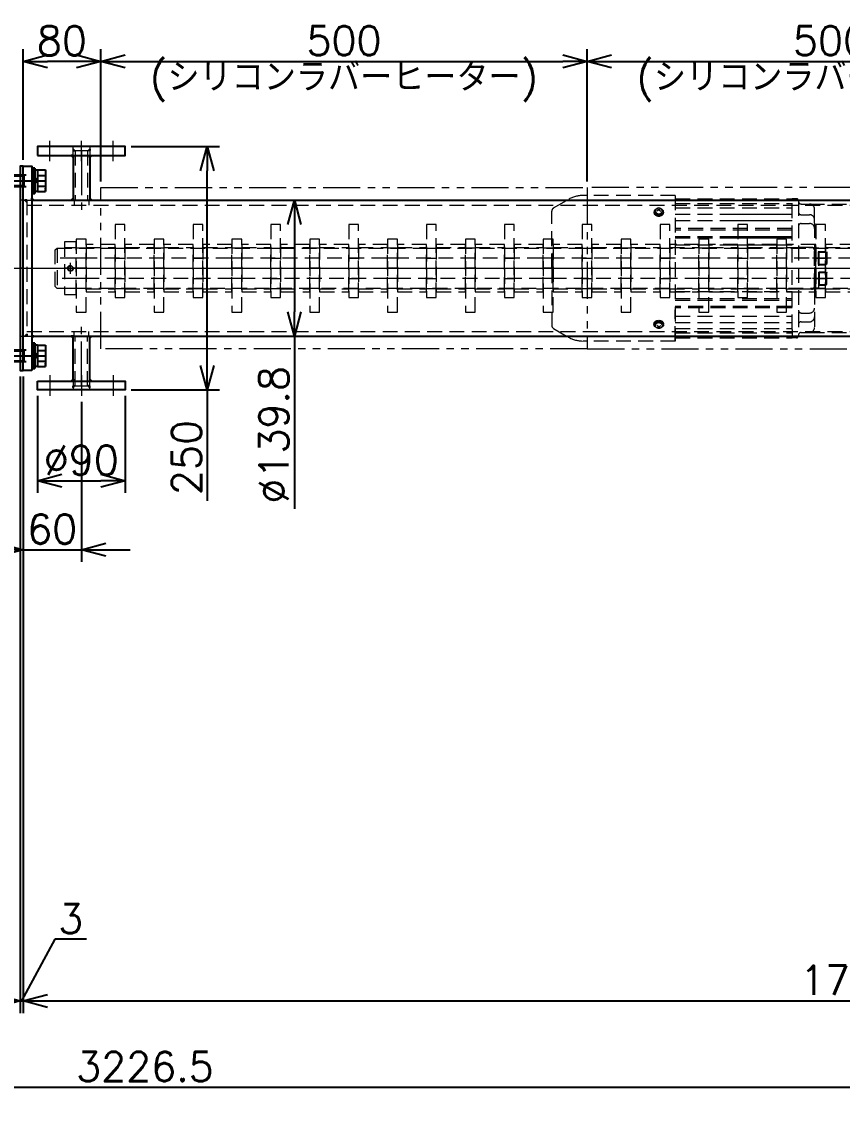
# Model space of a CAD drawing. Header units: millimetres. Extents: x 0 to 38884, y -3675 to 8056.
# Drawn here: x 4522 to 5366, y 3586 to 4693 of the extents above; entities that cross this region are included whole.
import ezdxf

# ---------------------------------------------------------------- set-up
doc = ezdxf.new("R2010")
doc.units = ezdxf.units.MM
doc.header["$LTSCALE"] = 2.4
doc.header["$PDMODE"] = 99
doc.header["$PDSIZE"] = 1
for name, pattern in [('CENTER2', [28.575, 19.05, -3.175, 3.175, -3.175]), ('HIDDEN', [9.525, 6.35, -3.175]), ('PHANTOM2', [31.75, 15.875, -3.175, 3.175, -3.175, 3.175, -3.175])]:
    doc.linetypes.add(name, pattern=pattern)
for name, color, linetype, lineweight in [('04_HIDDEN', 2, 'HIDDEN', 13), ('05_CENTER', 4, 'CENTER2', 13), ('06_PHANTOM', 2, 'PHANTOM2', 13), ('08_DIM', 3, 'Continuous', 13)]:
    doc.layers.add(name, color=color, linetype=linetype, lineweight=lineweight)
doc.layers.add('10_DRAFT', color=8, linetype='Continuous', lineweight=0, plot=False)
doc.styles.add('KSS_TXT', font='txt.shx', dxfattribs={"bigfont": 'extfont2.shx'})
doc.styles.add('KSS_TXT_L', font='txt.shx', dxfattribs={"height": 3, "bigfont": 'extfont2.shx'})
doc.dimstyles.new('KSS_DIM', dxfattribs={"dimscale": 2, "dimtxt": 3, "dimasz": 2.5, "dimexe": 1.25, "dimexo": 0.625, "dimtad": 1, "dimdsep": 46, "dimtxsty": 'KSS_TXT', "dimblk": 'OPEN30', "dimcen": 0, "dimazin": 2, "dimtfac": 0.75, "dimtmove": 0, "dimatfit": 3, "dimldrblk": 'OPEN30', "dimfxl": 1.25, "dimtolj": 1, "dimarcsym": 0})

# ---------------------------------------------------------------- blocks, each defined once
blk = doc.blocks.new('_Open30')
at = {"color": 0, "linetype": 'ByBlock', "lineweight": -2}
for p, q in [((-1, 0.268), (0, 0)), ((0, 0), (-1, -0.268)), ((0, 0), (-1, 0))]:
    blk.add_line(p, q, dxfattribs=at)
blk = doc.blocks.new('*D304')
at = {"layer": '08_DIM', "color": 0, "lineweight": -2, "transparency": 16777216}
for p, q in [((5103.8, 4529), (5103.8, 4664.9)), ((5603.8, 4529), (5603.8, 4664.9)), ((5128.8, 4652.4), (5578.8, 4652.4))]:
    blk.add_line(p, q, dxfattribs=at)
at = {"layer": 'Defpoints', "color": 0, "transparency": 16777216}
for p in [(5603.8, 4652.4), (5103.8, 4522.7), (5603.8, 4522.7)]:
    blk.add_point(p, dxfattribs=at)
at = {"layer": '08_DIM', "color": 0, "lineweight": -2, "transparency": 16777216, "xscale": 25, "yscale": 25, "zscale": 25, "rotation": 180}
blk.add_blockref('_Open30', (5103.8, 4652.4), dxfattribs=at)
at = {"layer": '08_DIM', "color": 0, "lineweight": -2, "transparency": 16777216, "xscale": 25, "yscale": 25, "zscale": 25}
blk.add_blockref('_Open30', (5603.8, 4652.4), dxfattribs=at)
at = {"layer": '08_DIM', "color": 0, "transparency": 16777216, "char_height": 30, "attachment_point": 5, "style": 'KSS_TXT'}
for s, insert in [('\\A1;500', (5353.8, 4673.7)), ('\\A1;(シリコンラバーヒーター)', (5353.8, 4631.1))]:
    blk.add_mtext(s, dxfattribs=dict(at, insert=insert))
blk = doc.blocks.new('*D305')
at = {"layer": '08_DIM', "color": 0, "lineweight": -2, "transparency": 16777216}
for p, q in [((4603.8, 4529), (4603.8, 4664.9)), ((5103.8, 4529), (5103.8, 4664.9)), ((4628.8, 4652.4), (5078.8, 4652.4))]:
    blk.add_line(p, q, dxfattribs=at)
at = {"layer": 'Defpoints', "color": 0, "transparency": 16777216}
for p in [(5103.8, 4652.4), (4603.8, 4522.7), (5103.8, 4522.7)]:
    blk.add_point(p, dxfattribs=at)
at = {"layer": '08_DIM', "color": 0, "lineweight": -2, "transparency": 16777216, "xscale": 25, "yscale": 25, "zscale": 25, "rotation": 180}
blk.add_blockref('_Open30', (4603.8, 4652.4), dxfattribs=at)
at = {"layer": '08_DIM', "color": 0, "lineweight": -2, "transparency": 16777216, "xscale": 25, "yscale": 25, "zscale": 25}
blk.add_blockref('_Open30', (5103.8, 4652.4), dxfattribs=at)
at = {"layer": '08_DIM', "color": 0, "transparency": 16777216, "char_height": 30, "attachment_point": 5, "style": 'KSS_TXT'}
for s, insert in [('\\A1;500', (4853.8, 4673.7)), ('\\A1;(シリコンラバーヒーター)', (4853.8, 4631.1))]:
    blk.add_mtext(s, dxfattribs=dict(at, insert=insert))
blk = doc.blocks.new('*D306')
at = {"layer": '08_DIM', "color": 0, "lineweight": -2, "transparency": 16777216}
for p, q in [((4523.8, 4551.1), (4523.8, 4664.9)), ((4603.8, 4529), (4603.8, 4664.9)), ((4578.8, 4652.4), (4548.8, 4652.4))]:
    blk.add_line(p, q, dxfattribs=at)
at = {"layer": 'Defpoints', "color": 0, "transparency": 16777216}
for p in [(4523.8, 4652.4), (4523.8, 4544.8), (4603.8, 4522.7)]:
    blk.add_point(p, dxfattribs=at)
at = {"layer": '08_DIM', "color": 0, "lineweight": -2, "transparency": 16777216, "xscale": 25, "yscale": 25, "zscale": 25, "rotation": 180}
blk.add_blockref('_Open30', (4523.8, 4652.4), dxfattribs=at)
at = {"layer": '08_DIM', "color": 0, "lineweight": -2, "transparency": 16777216, "xscale": 25, "yscale": 25, "zscale": 25}
blk.add_blockref('_Open30', (4603.8, 4652.4), dxfattribs=at)
at = {"layer": '08_DIM', "color": 0, "transparency": 16777216, "insert": (4563.8, 4673.6), "char_height": 30, "attachment_point": 5, "style": 'KSS_TXT'}
blk.add_mtext('\\A1;80', dxfattribs=at)
blk = doc.blocks.new('A$C16462A1F_1')
at = {"color": 0}
blk.add_lwpolyline([(-15, 0), (15, 0), (15, -19.5), (-15, -19.5)], close=True, dxfattribs=at)
at = {"color": 3}
for points in [[(-15, 0), (-16.5, 0), (-15, -1.5), (-15, -1.5)], [(15, 0), (16.5, 0), (15, -1.5), (15, -1.5)]]:
    blk.add_lwpolyline(points, close=True, dxfattribs=at)
at = {"layer": '04_HIDDEN'}
for p, q in [((-13.5, 2), (-13.5, 0)), ((-12.1, 0), (-12.1, -19.5)), ((13.2, 0), (13.2, -19.5)), ((13.5, 2), (13.5, 0)), ((-13.2, 0), (-13.2, -19.5)), ((12.1, 0), (12.1, -19.5))]:
    blk.add_line(p, q, dxfattribs=at)
at = {"layer": '05_CENTER'}
blk.add_line((0, -22.8), (0, 7), dxfattribs=at)
at = {"layer": '10_DRAFT'}
blk.add_line((0, 0), (0, -19.5), dxfattribs=at)
blk = doc.blocks.new('A$C134A5B0D_1')
at = {"color": 3}
for points in [[(-7, 0), (-8.5, 0), (-7, -1.5), (-7, -1.5)], [(7, 0), (8.5, 0), (7, -1.5), (7, -1.5)]]:
    blk.add_lwpolyline(points, close=True, dxfattribs=at)
at = {"color": 0}
blk.add_lwpolyline([(-7, 0), (7, 0), (7, -20), (-7, -20)], close=True, dxfattribs=at)
at = {"layer": '04_HIDDEN'}
for p, q in [((-5.5, 2), (-5.5, 0)), ((-4.9, 0), (-4.9, -20)), ((-4.3, 0), (-4.3, -20)), ((4.3, 0), (4.3, -20)), ((4.9, 0), (4.9, -20)), ((5.5, 2), (5.5, 0))]:
    blk.add_line(p, q, dxfattribs=at)
at = {"layer": '05_CENTER'}
blk.add_line((0, -21.6), (0, 4.4), dxfattribs=at)
blk = doc.blocks.new('A$C757C1326_1')
at = {"color": 0}
for p, q in [((51.4, 116), (51.4, 69.9)), ((68.7, 116), (68.7, 69.9)), ((9, 69.9), (1285, 69.9)), ((9, -69.9), (1285, -69.9)), ((51.4, -116), (51.4, -69.9)), ((68.7, -116), (68.7, -69.9))]:
    blk.add_line(p, q, dxfattribs=at)
at = {"color": 3}
for p, q in [((1092, -70), (1242, 70)), ((1092, 70), (1242, -70))]:
    blk.add_line(p, q, dxfattribs=at)
at = {"color": 0}
for points in [[(15, 116), (105, 116), (105, 125), (15, 125)], [(1300, 115), (1285, 115), (1285, -115), (1300, -115)], [(9, -105), (0, -105), (0, 105), (9, 105)], [(15, -116), (105, -116), (105, -125), (15, -125)]]:
    blk.add_lwpolyline(points, close=True, dxfattribs=at)
at = {"color": 3}
for points in [[(51.4, 121), (52.9, 121), (52.9, 121), (51.4, 122.5)], [(68.7, 121), (67.2, 121), (67.2, 121), (68.7, 122.5)], [(1285, 69.9), (1283, 69.9), (1283, 69.9), (1285, 71.9)], [(1092, 3), (1089.5, 3), (1089.5, 3), (1092, 5.5)], [(1242, 3), (1244.5, 3), (1244.5, 3), (1242, 5.5)], [(1092, -3), (1089.5, -3), (1089.5, -3), (1092, -5.5)], [(1242, -3), (1244.5, -3), (1244.5, -3), (1242, -5.5)], [(1285, -69.9), (1283, -69.9), (1283, -69.9), (1285, -71.9)], [(51.4, -121), (52.9, -121), (52.9, -121), (51.4, -122.5)], [(68.7, -121), (67.2, -121), (67.2, -121), (68.7, -122.5)]]:
    blk.add_lwpolyline(points, close=True, dxfattribs=at)
for points in [[(51.4, 114), (51.4, 116), (49.4, 116), (51.4, 114)], [(68.7, 114), (68.7, 116), (70.7, 116), (68.7, 114)], [(4, 67.9), (4, 69.9), (2, 69.9), (4, 67.9)], [(11, 69.9), (9, 69.9), (9, 71.9), (11, 69.9)], [(51.4, 71.9), (51.4, 69.9), (49.4, 69.9), (51.4, 71.9)], [(68.7, 71.9), (68.7, 69.9), (70.7, 69.9), (68.7, 71.9)], [(4, -67.9), (4, -69.9), (2, -69.9), (4, -67.9)], [(11, -69.9), (9, -69.9), (9, -71.9), (11, -69.9)], [(51.4, -71.9), (51.4, -69.9), (49.4, -69.9), (51.4, -71.9)], [(68.7, -71.9), (68.7, -69.9), (70.7, -69.9), (68.7, -71.9)], [(51.4, -114), (51.4, -116), (49.4, -116), (51.4, -114)], [(68.7, -114), (68.7, -116), (70.7, -116), (68.7, -114)]]:
    blk.add_lwpolyline(points, dxfattribs=at)
at = {"color": 0}
for points in [[(1049, 69.9), (1049, 107.5), (1054, 112.5), (1285, 112.5)], [(1318, 112.5), (1359, 112.5), (1364, 107.5), (1364, 82.6)], [(1285, -112.5), (1054, -112.5), (1049, -107.5), (1049, -69.9)], [(1364, -82.6), (1364, -107.5), (1359, -112.5), (1318, -112.5)]]:
    blk.add_lwpolyline(points, dxfattribs=at)
for centre in [(1064, 97.5), (1159, 97.5), (1254, 97.5), (1349, 97.5), (1064, -97.5), (1159, -97.5), (1254, -97.5), (1349, -97.5)]:
    blk.add_circle(centre, 6, dxfattribs=at)
at = {"layer": '04_HIDDEN'}
for p, q in [((51.4, 116), (51.4, 125)), ((68.7, 125), (68.7, 116)), ((51.4, 121), (68.7, 121)), ((53.7, 121), (53.7, 69.9)), ((66.4, 121), (66.4, 69.9)), ((1318, 112.5), (1285, 112.5)), ((0, 69.9), (9, 69.9)), ((4, 69.9), (4, -69.9)), ((52.5, 69.9), (52.5, 64.9)), ((67.5, 69.9), (67.5, 64.9)), ((1285, 69.9), (1288, 69.9)), ((1288, 69.9), (1288, -69.9)), ((4, 64.9), (1288, 64.9)), ((1289.5, 28), (1288, 28)), ((1289.5, 31), (1289.5, 0)), ((1298.5, 31), (1300, 31.9)), ((1289.5, -31), (1289.5, 0)), ((1289.5, -28), (1288, -28)), ((1298.5, -31), (1300, -31.9)), ((4, -64.9), (1288, -64.9)), ((52.5, -69.9), (52.5, -64.9)), ((67.5, -69.9), (67.5, -64.9)), ((0, -69.9), (9, -69.9)), ((53.7, -121), (53.7, -69.9)), ((66.4, -121), (66.4, -69.9)), ((1285, -69.9), (1288, -69.9)), ((51.4, -116), (51.4, -125)), ((51.4, -121), (68.7, -121)), ((68.7, -125), (68.7, -116)), ((1318, -112.5), (1285, -112.5))]:
    blk.add_line(p, q, dxfattribs=at)
for points in [[(1364, 82.6), (1364, -82.6)], [(1049, -69.9), (1049, 69.9)], [(1298.5, 31), (1289.5, 31)], [(1298.5, -31), (1289.5, -31)]]:
    blk.add_lwpolyline(points, dxfattribs=at)
for points in [[(1092, 70), (1242, 70), (1242, -70), (1092, -70)], [(1094, 68), (1240, 68), (1240, -68), (1094, -68)], [(1092, 3), (1057, 3), (1057, -3), (1092, -3)], [(1242, 3), (1357, 3), (1357, -3), (1242, -3)]]:
    blk.add_lwpolyline(points, close=True, dxfattribs=at)
for centre in [(1064, 32.5), (1349, 32.5), (1064, -32.5), (1349, -32.5)]:
    blk.add_circle(centre, 6, dxfattribs=at)
at = {"layer": '05_CENTER'}
for p, q in [((27.5, 110), (27.5, 131)), ((60, 110), (60, 131)), ((92.5, 110), (92.5, 131)), ((60, 121), (60, 57.9)), ((1064, 87.2), (1064, 107.8)), ((1159, 87.2), (1159, 107.8)), ((1254, 87.2), (1254, 107.8)), ((1307, 100), (1277.6, 100)), ((1349, 87.2), (1349, 107.8)), ((-10, 90), (19, 90)), ((1074.3, 97.5), (1053.7, 97.5)), ((1169.3, 97.5), (1148.7, 97.5)), ((1264.3, 97.5), (1243.7, 97.5)), ((1359.3, 97.5), (1338.7, 97.5)), ((1167, 87.2), (1167, -87.2)), ((1064, 22.2), (1064, 42.8)), ((1349, 22.2), (1349, 42.8)), ((1074.3, 32.5), (1053.7, 32.5)), ((1359.3, 32.5), (1338.7, 32.5)), ((-13.6, 0), (1372.5, 0)), ((1074.3, -32.5), (1053.7, -32.5)), ((1064, -42.8), (1064, -22.2)), ((1359.3, -32.5), (1338.7, -32.5)), ((1349, -42.8), (1349, -22.2)), ((60, -121), (60, -57.9)), ((1064, -107.8), (1064, -87.2)), ((1159, -107.8), (1159, -87.2)), ((1254, -107.8), (1254, -87.2)), ((1349, -107.8), (1349, -87.2)), ((-10, -90), (19, -90)), ((1074.3, -97.5), (1053.7, -97.5)), ((1169.3, -97.5), (1148.7, -97.5)), ((1264.3, -97.5), (1243.7, -97.5)), ((1359.3, -97.5), (1338.7, -97.5)), ((27.5, -110), (27.5, -131)), ((60, -110), (60, -131)), ((92.5, -110), (92.5, -131)), ((1307, -100), (1277.6, -100))]:
    blk.add_line(p, q, dxfattribs=at)
at = {"layer": '10_DRAFT'}
blk.add_line((1298.5, 31), (1298.5, -31), dxfattribs=at)
blk.add_blockref('A$C16462A1F_1', (1197, -70))
at = {"layer": '04_HIDDEN', "rotation": 270}
blk.add_blockref('A$C134A5B0D_1', (1092, 0), dxfattribs=at)
blk = doc.blocks.new('A$C7BDB3F22_1')
at = {"color": 0}
for p, q in [((-11, 13), (11, 13)), ((-11, 5), (-11, 13)), ((-5.5, 5), (-5.5, 13)), ((5.5, 5), (5.5, 13)), ((11, 5), (11, 13)), ((-13, 2), (13, 2)), ((-13, 2), (-13, 0)), ((-13, 0), (13, 0)), ((-11, 5), (11, 5)), ((-10.8, 5), (-10.8, 2)), ((0, 2), (-3, 5)), ((0, 5), (3, 2)), ((10.8, 2), (10.8, 5)), ((13, 0), (13, 2))]:
    blk.add_line(p, q, dxfattribs=at)
at = {"color": 0, "linetype": 'CENTER2'}
blk.add_line((0, -47.1), (0, 15.1), dxfattribs=at)
at = {"color": 0, "linetype": 'HIDDEN'}
for p, q in [((-6, -45), (-6, 0)), ((6, -45), (6, 0)), ((-6, -9), (6, -9)), ((-5.1, -45), (-5.1, -9)), ((5.1, -45), (5.1, -9)), ((-6, -45), (6, -45))]:
    blk.add_line(p, q, dxfattribs=at)
at = {"layer": '10_DRAFT', "style": 'KSS_TXT_L'}
blk.add_text('BT-M12x50L,SW,PW', height=0.3, dxfattribs=at).set_placement((6.3, 12.7))
blk = doc.blocks.new('A$C09CC36EC_1')
at = {"color": 3}
blk.add_lwpolyline([(0, 105), (3, 105), (3, -105), (0, -105)], close=True, dxfattribs=at)
at = {"layer": '04_HIDDEN', "color": 3}
for p, q in [((0, 70), (3, 70)), ((0, -70), (3, -70))]:
    blk.add_line(p, q, dxfattribs=at)
at = {"layer": '05_CENTER'}
for p, q in [((-5.7, 90), (8.7, 90)), ((-5.7, -90), (8.7, -90))]:
    blk.add_line(p, q, dxfattribs=at)
at = {"layer": '10_DRAFT'}
blk.add_line((0, 0), (3, 0), dxfattribs=at)
blk = doc.blocks.new('A$C7CA06694_1')
blk.add_blockref('A$C757C1326_1', (3, 0))
at = {"rotation": 270}
for p in [(13, 90), (13, -90)]:
    blk.add_blockref('A$C7BDB3F22_1', p, dxfattribs=at)
at = {"xscale": -1}
blk.add_blockref('A$C09CC36EC_1', (3, 0), dxfattribs=at)
blk = doc.blocks.new('*D379')
at = {"layer": '08_DIM', "color": 0, "lineweight": -2, "transparency": 16777216}
for p, q in [((3035.8, 4410.6), (3035.8, 3585.5)), ((6262.3, 4356.1), (6262.3, 3585.5)), ((3060.8, 3598), (6237.3, 3598))]:
    blk.add_line(p, q, dxfattribs=at)
at = {"layer": 'Defpoints', "color": 0, "transparency": 16777216}
for p in [(3035.8, 4416.8), (6262.3, 4362.3), (6262.3, 3598)]:
    blk.add_point(p, dxfattribs=at)
at = {"layer": '08_DIM', "color": 0, "lineweight": -2, "transparency": 16777216, "xscale": 25, "yscale": 25, "zscale": 25, "rotation": 180}
blk.add_blockref('_Open30', (3035.8, 3598), dxfattribs=at)
at = {"layer": '08_DIM', "color": 0, "lineweight": -2, "transparency": 16777216, "xscale": 25, "yscale": 25, "zscale": 25}
blk.add_blockref('_Open30', (6262.3, 3598), dxfattribs=at)
at = {"layer": '08_DIM', "color": 0, "transparency": 16777216, "insert": (4649.1, 3619.3), "char_height": 30, "attachment_point": 5, "style": 'KSS_TXT'}
blk.add_mtext('\\A1;3226.5', dxfattribs=at)
blk = doc.blocks.new('*D380')
at = {"layer": '08_DIM', "color": 0, "lineweight": -2, "transparency": 16777216}
for p, q in [((4635.1, 4564.8), (4725.6, 4564.8)), ((4713.1, 4339.8), (4713.1, 4539.8)), ((4635.1, 4314.8), (4725.6, 4314.8)), ((4713.1, 4314.8), (4713.1, 4200.8))]:
    blk.add_line(p, q, dxfattribs=at)
at = {"layer": 'Defpoints', "color": 0, "transparency": 16777216}
for p in [(4628.8, 4564.8), (4713.1, 4564.8), (4628.8, 4314.8)]:
    blk.add_point(p, dxfattribs=at)
at = {"layer": '08_DIM', "color": 0, "lineweight": -2, "transparency": 16777216, "xscale": 25, "yscale": 25, "zscale": 25}
for p, rotation in [((4713.1, 4564.8), 90), ((4713.1, 4314.8), 270)]:
    blk.add_blockref('_Open30', p, dxfattribs=dict(at, rotation=rotation))
at = {"layer": '08_DIM', "color": 0, "transparency": 16777216, "insert": (4691.9, 4245.3), "char_height": 30, "attachment_point": 5, "rotation": 90, "style": 'KSS_TXT'}
blk.add_mtext('\\A1;250', dxfattribs=at)
blk = doc.blocks.new('*D381')
at = {"layer": '08_DIM', "color": 0, "lineweight": -2, "transparency": 16777216}
for p, q in [((4538.8, 4308.6), (4538.8, 4208.9)), ((4628.8, 4308.6), (4628.8, 4208.9)), ((4563.8, 4221.4), (4603.8, 4221.4))]:
    blk.add_line(p, q, dxfattribs=at)
at = {"layer": 'Defpoints', "color": 0, "transparency": 16777216}
for p in [(4538.8, 4314.8), (4628.8, 4314.8), (4628.8, 4221.4)]:
    blk.add_point(p, dxfattribs=at)
at = {"layer": '08_DIM', "color": 0, "lineweight": -2, "transparency": 16777216, "xscale": 25, "yscale": 25, "zscale": 25, "rotation": 180}
blk.add_blockref('_Open30', (4538.8, 4221.4), dxfattribs=at)
at = {"layer": '08_DIM', "color": 0, "lineweight": -2, "transparency": 16777216, "xscale": 25, "yscale": 25, "zscale": 25}
blk.add_blockref('_Open30', (4628.8, 4221.4), dxfattribs=at)
at = {"layer": '08_DIM', "color": 0, "transparency": 16777216, "insert": (4583.8, 4242.6), "char_height": 30, "attachment_point": 5, "style": 'KSS_TXT'}
blk.add_mtext('\\A1;%%C90', dxfattribs=at)
blk = doc.blocks.new('*D382')
at = {"layer": '08_DIM', "color": 0, "lineweight": -2, "transparency": 16777216}
for p, q in [((4523.8, 4328.6), (4523.8, 4138)), ((4583.8, 4302.6), (4583.8, 4138)), ((4498.8, 4150.5), (4473.8, 4150.5)), ((4523.8, 4150.5), (4583.8, 4150.5)), ((4608.8, 4150.5), (4633.8, 4150.5))]:
    blk.add_line(p, q, dxfattribs=at)
at = {"layer": 'Defpoints', "color": 0, "transparency": 16777216}
for p in [(4523.8, 4334.8), (4583.8, 4308.8), (4583.8, 4150.5)]:
    blk.add_point(p, dxfattribs=at)
at = {"layer": '08_DIM', "color": 0, "lineweight": -2, "transparency": 16777216, "xscale": 25, "yscale": 25, "zscale": 25}
blk.add_blockref('_Open30', (4523.8, 4150.5), dxfattribs=at)
at = {"layer": '08_DIM', "color": 0, "lineweight": -2, "transparency": 16777216, "xscale": 25, "yscale": 25, "zscale": 25, "rotation": 180}
blk.add_blockref('_Open30', (4583.8, 4150.5), dxfattribs=at)
at = {"layer": '08_DIM', "color": 0, "transparency": 16777216, "insert": (4553.8, 4171.7), "char_height": 30, "attachment_point": 5, "style": 'KSS_TXT'}
blk.add_mtext('\\A1;60', dxfattribs=at)
blk = doc.blocks.new('*D387')
at = {"layer": '08_DIM', "color": 0, "lineweight": -2, "transparency": 16777216}
for p, q in [((4793, 4509.7), (4815.3, 4509.7)), ((4802.8, 4484.7), (4802.8, 4394.9)), ((4793, 4369.9), (4815.3, 4369.9)), ((4802.8, 4369.9), (4802.8, 4192.4))]:
    blk.add_line(p, q, dxfattribs=at)
at = {"layer": 'Defpoints', "color": 0, "transparency": 16777216}
for p in [(4786.7, 4509.7), (4786.7, 4369.9), (4802.8, 4369.9)]:
    blk.add_point(p, dxfattribs=at)
at = {"layer": '08_DIM', "color": 0, "lineweight": -2, "transparency": 16777216, "xscale": 25, "yscale": 25, "zscale": 25}
for p, rotation in [((4802.8, 4509.7), 90), ((4802.8, 4369.9), 270)]:
    blk.add_blockref('_Open30', p, dxfattribs=dict(at, rotation=rotation))
at = {"layer": '08_DIM', "color": 0, "transparency": 16777216, "insert": (4781.6, 4268.6), "char_height": 30, "attachment_point": 5, "rotation": 90, "style": 'KSS_TXT'}
blk.add_mtext('\\A1;%%C139.8', dxfattribs=at)
blk = doc.blocks.new('*D391')
at = {"layer": '08_DIM', "color": 0, "lineweight": -2, "transparency": 16777216}
for p, q in [((6262.3, 4356.1), (6262.3, 3674.3)), ((4523.8, 4328.6), (4523.8, 3674.3)), ((4548.8, 3686.8), (6237.3, 3686.8))]:
    blk.add_line(p, q, dxfattribs=at)
at = {"layer": 'Defpoints', "color": 0, "transparency": 16777216}
for p in [(6262.3, 4362.3), (4523.8, 4334.8), (6262.3, 3686.8)]:
    blk.add_point(p, dxfattribs=at)
at = {"layer": '08_DIM', "color": 0, "lineweight": -2, "transparency": 16777216, "xscale": 25, "yscale": 25, "zscale": 25, "rotation": 180}
blk.add_blockref('_Open30', (4523.8, 3686.8), dxfattribs=at)
at = {"layer": '08_DIM', "color": 0, "lineweight": -2, "transparency": 16777216, "xscale": 25, "yscale": 25, "zscale": 25}
blk.add_blockref('_Open30', (6262.3, 3686.8), dxfattribs=at)
at = {"layer": '08_DIM', "color": 0, "transparency": 16777216, "insert": (5393.1, 3708.1), "char_height": 30, "attachment_point": 5, "style": 'KSS_TXT'}
blk.add_mtext('\\A1;1738.5', dxfattribs=at)
blk = doc.blocks.new('*D392')
at = {"layer": '08_DIM', "color": 0, "lineweight": -2, "transparency": 16777216}
for p, q in [((4520.8, 4328.6), (4520.8, 3674.3)), ((4523.8, 4328.6), (4523.8, 3674.3)), ((4556.6, 3750.1), (4522.3, 3686.8)), ((4589.1, 3750.1), (4556.6, 3750.1)), ((4495.8, 3686.8), (4470.8, 3686.8)), ((4520.8, 3686.8), (4523.8, 3686.8)), ((4548.8, 3686.8), (4573.8, 3686.8))]:
    blk.add_line(p, q, dxfattribs=at)
at = {"layer": 'Defpoints', "color": 0, "transparency": 16777216}
for p in [(4520.8, 4334.8), (4523.8, 4334.8), (4523.8, 3686.8)]:
    blk.add_point(p, dxfattribs=at)
at = {"layer": '08_DIM', "color": 0, "lineweight": -2, "transparency": 16777216, "xscale": 25, "yscale": 25, "zscale": 25}
blk.add_blockref('_Open30', (4520.8, 3686.8), dxfattribs=at)
at = {"layer": '08_DIM', "color": 0, "lineweight": -2, "transparency": 16777216, "xscale": 25, "yscale": 25, "zscale": 25, "rotation": 180}
blk.add_blockref('_Open30', (4523.8, 3686.8), dxfattribs=at)
at = {"layer": '08_DIM', "color": 0, "transparency": 16777216, "insert": (4572.8, 3771.3), "char_height": 30, "attachment_point": 5, "style": 'KSS_TXT'}
blk.add_mtext('\\A1;3', dxfattribs=at)
blk = doc.blocks.new('A$C5D2D39D7_1')
at = {"color": 0, "transparency": 33554559}
for p, q in [((-661.1, 62), (-646.1, 70.7)), ((-661.1, 62), (-646.1, 70.7)), ((-536, 74.8), (-630.7, 74.8)), ((-536, 74.8), (-630.7, 74.8)), ((-536, 74.8), (-536, -74.8)), ((-536, 71.5), (-416, 71.5)), ((-536, 71), (-416, 71)), ((-536, 69.5), (-416, 69.5)), ((-536, 66.5), (-416, 66.5)), ((-411.5, 71.5), (-416, 71.5)), ((-416, -62.8), (-416, 71.5)), ((-409.5, 69), (-409.5, 69.5)), ((-409.5, 69), (-409.5, -69)), ((-663, 0), (-663, 58.7)), ((-663, 0), (-663, 58.7)), ((-557.9, 58.5), (-558, 57.8)), ((-558, 57.8), (-558, 57)), ((-558, 57), (-557.9, 56.3)), ((-557.7, 59.1), (-557.9, 58.5)), ((-557.9, 56.3), (-557.6, 55.7)), ((-557.3, 59.7), (-557.7, 59.1)), ((-557.6, 55.7), (-557.2, 55.1)), ((-557.4, 59.1), (-557.5, 58.5)), ((-557.5, 58.5), (-557.4, 57.9)), ((-557.5, 58.4), (-557.5, 57.8)), ((-557.5, 57.8), (-557.4, 57.2)), ((-557.1, 59.7), (-557.4, 59.1)), ((-557.4, 57.9), (-557.2, 57.3)), ((-557.4, 57.2), (-557.2, 56.6)), ((-556.7, 60.2), (-557.3, 59.7)), ((-557.2, 57.3), (-556.9, 56.8)), ((-557.2, 56.6), (-556.7, 56.1)), ((-556.7, 60.2), (-557.1, 59.7)), ((-556.9, 56.8), (-556.4, 56.3)), ((-556.2, 60.7), (-556.7, 60.2)), ((-556.7, 56.1), (-556.2, 55.6)), ((-556.4, 59.5), (-556.5, 58.9)), ((-556.5, 58.9), (-556.4, 58.4)), ((-556.2, 60.1), (-556.4, 59.5)), ((-556.4, 58.4), (-556.2, 57.8)), ((-556.4, 56.3), (-555.8, 55.9)), ((-555.5, 61.1), (-556.2, 60.7)), ((-555.9, 60.6), (-556.2, 60.1)), ((-556.2, 57.8), (-555.9, 57.3)), ((-556.2, 55.6), (-555.5, 55.2)), ((-555.5, 61.1), (-555.9, 60.6)), ((-555.9, 57.3), (-555.5, 56.8)), ((-555.8, 55.9), (-555, 55.6)), ((-554.9, 61.4), (-555.5, 61.1)), ((-555.5, 56.8), (-554.9, 56.4)), ((-553, 60.2), (-555, 58.7)), ((-555, 55.6), (-554.3, 55.4)), ((-554.3, 61.7), (-554.9, 61.4)), ((-553, 60.2), (-554.9, 61.5)), ((-554.9, 56.4), (-554.3, 56.2)), ((-553.7, 61.9), (-554.3, 61.7)), ((-554.3, 56.2), (-553.7, 56)), ((-553, 62), (-553.7, 61.9)), ((-553.7, 56), (-553, 55.9)), ((-552.3, 61.9), (-553, 62)), ((-553, 60.2), (-551.1, 61.5)), ((-553, 60.2), (-551, 58.7)), ((-553, 55.9), (-552.3, 56)), ((-551.7, 61.7), (-552.3, 61.9)), ((-552.3, 56), (-551.7, 56.2)), ((-551.1, 61.4), (-551.7, 61.7)), ((-551.7, 56.2), (-551.1, 56.4)), ((-551.7, 55.4), (-551, 55.6)), ((-550.5, 61.1), (-551.1, 61.4)), ((-551.1, 56.4), (-550.5, 56.8)), ((-551, 55.6), (-550.2, 55.9)), ((-549.8, 60.7), (-550.5, 61.1)), ((-550.1, 60.6), (-550.5, 61.1)), ((-550.5, 56.8), (-550.1, 57.3)), ((-550.5, 55.2), (-549.8, 55.6)), ((-550.2, 55.9), (-549.6, 56.3)), ((-549.8, 60.1), (-550.1, 60.6)), ((-550.1, 57.3), (-549.8, 57.8)), ((-549.3, 60.2), (-549.8, 60.7)), ((-549.6, 59.5), (-549.8, 60.1)), ((-549.8, 57.8), (-549.6, 58.4)), ((-549.8, 55.6), (-549.3, 56.1)), ((-549.5, 58.9), (-549.6, 59.5)), ((-549.6, 58.4), (-549.5, 58.9)), ((-549.6, 56.3), (-549.1, 56.8)), ((-548.9, 59.7), (-549.3, 60.2)), ((-548.7, 59.7), (-549.3, 60.2)), ((-549.3, 56.1), (-548.8, 56.6)), ((-549.1, 56.8), (-548.8, 57.3)), ((-548.6, 59.1), (-548.9, 59.7)), ((-548.8, 57.3), (-548.6, 57.9)), ((-548.8, 56.6), (-548.6, 57.2)), ((-548.8, 55.1), (-548.4, 55.7)), ((-548.3, 59.1), (-548.7, 59.7)), ((-548.5, 58.5), (-548.6, 59.1)), ((-548.6, 57.9), (-548.5, 58.5)), ((-548.6, 57.2), (-548.5, 57.8)), ((-548.5, 58.4), (-548.5, 57.8)), ((-548.4, 55.7), (-548.1, 56.3)), ((-548.1, 58.5), (-548.3, 59.1)), ((-548, 57.8), (-548.1, 58.5)), ((-548.1, 56.3), (-548, 57)), ((-548, 57.8), (-548, 57)), ((-536, 62), (-416, 62)), ((-536, 55.6), (-416, 55.6)), ((-481.1, 55.6), (-416, 55.6)), ((-406.5, 66), (-398, 66)), ((-406.5, 66), (-398, 66)), ((-398, 66), (-305, 66)), ((-393, 46.5), (-393, 61)), ((-557.2, 55.1), (-556.5, 54.5)), ((-556.5, 54.5), (-555.8, 54.1)), ((-555.8, 54.1), (-554.9, 53.8)), ((-555.5, 55.2), (-554.7, 54.9)), ((-554.9, 53.8), (-554, 53.6)), ((-554.7, 54.9), (-553.9, 54.7)), ((-554.3, 55.4), (-553.4, 55.2)), ((-554, 53.6), (-553, 53.5)), ((-553.9, 54.7), (-553, 54.7)), ((-553.4, 55.2), (-552.6, 55.2)), ((-553, 54.7), (-552.1, 54.7)), ((-553, 53.5), (-552, 53.6)), ((-552.6, 55.2), (-551.7, 55.4)), ((-552.1, 54.7), (-551.3, 54.9)), ((-552, 53.6), (-551.1, 53.8)), ((-551.3, 54.9), (-550.5, 55.2)), ((-551.1, 53.8), (-550.2, 54.1)), ((-550.2, 54.1), (-549.5, 54.5)), ((-549.5, 54.5), (-548.8, 55.1)), ((-536, 49.2), (-416, 49.2)), ((-479.6, 49.2), (-416, 49.2)), ((-406.5, 55), (-398, 55)), ((-406.5, 46), (-398, 46)), ((-393, 46.5), (-393, -61)), ((-416, 40.8), (-536, 40.8)), ((-416, 39.2), (-536, 39.2)), ((-416, 40.8), (-479.6, 40.8)), ((-416, 39.2), (-479.6, 39.2)), ((-536, 32.8), (-416, 32.8)), ((-536, 31.2), (-416, 31.2)), ((-536, 24), (-416, 24)), ((-479.6, 32.8), (-416, 32.8)), ((-479.6, 31.2), (-416, 31.2)), ((-479.6, 24), (-416, 24)), ((-396, 21.5), (-409.5, 21.5)), ((-388.5, 20.5), (-393, 20.5)), ((-393, -20.5), (-393, 20.5)), ((-388.5, -20.5), (-388.5, 20.5)), ((-663, 0), (-663, -58.7)), ((-663, 0), (-663, -58.7)), ((-379.6, 10.5), (-411.6, 10.5)), ((-379.6, -10.5), (-411.6, -10.5)), ((-396, -21.5), (-409.5, -21.5)), ((-388.5, -20.5), (-393, -20.5)), ((-536, -24), (-416, -24)), ((-536, -31.2), (-416, -31.2)), ((-536, -32.8), (-416, -32.8)), ((-416, -39.2), (-536, -39.2)), ((-416, -40.8), (-536, -40.8)), ((-536, -74.8), (-536, -42.6)), ((-557.6, -55.7), (-557.2, -55.1)), ((-557.2, -55.1), (-556.5, -54.5)), ((-556.5, -54.5), (-555.8, -54.1)), ((-556.2, -55.6), (-555.5, -55.2)), ((-555.8, -54.1), (-554.9, -53.8)), ((-555.5, -55.2), (-554.7, -54.9)), ((-555, -55.6), (-554.3, -55.4)), ((-554.9, -53.8), (-554, -53.6)), ((-554.7, -54.9), (-553.9, -54.7)), ((-554.3, -55.4), (-553.4, -55.2)), ((-554, -53.6), (-553, -53.5)), ((-553.9, -54.7), (-553, -54.7)), ((-553.4, -55.2), (-552.6, -55.2)), ((-553, -53.5), (-552, -53.6)), ((-553, -54.7), (-552.1, -54.7)), ((-552.6, -55.2), (-551.7, -55.4)), ((-552.1, -54.7), (-551.3, -54.9)), ((-552, -53.6), (-551.1, -53.8)), ((-551.7, -55.4), (-551, -55.6)), ((-551.3, -54.9), (-550.5, -55.2)), ((-551.1, -53.8), (-550.2, -54.1)), ((-550.5, -55.2), (-549.8, -55.6)), ((-550.2, -54.1), (-549.5, -54.5)), ((-549.5, -54.5), (-548.8, -55.1)), ((-548.8, -55.1), (-548.4, -55.7)), ((-536, -49.2), (-416, -49.2)), ((-406.5, -46), (-398, -46)), ((-406.5, -55), (-398, -55)), ((-661.1, -62), (-646.1, -70.7)), ((-661.1, -62), (-646.1, -70.7)), ((-558, -57), (-557.9, -56.3)), ((-558, -57.8), (-558, -57)), ((-557.9, -58.5), (-558, -57.8)), ((-557.9, -56.3), (-557.6, -55.7)), ((-557.7, -59.1), (-557.9, -58.5)), ((-557.3, -59.7), (-557.7, -59.1)), ((-557.5, -57.8), (-557.4, -57.2)), ((-557.5, -58.4), (-557.5, -57.8)), ((-557.5, -58.5), (-557.4, -57.9)), ((-557.4, -59.1), (-557.5, -58.5)), ((-557.4, -57.2), (-557.2, -56.6)), ((-557.4, -57.9), (-557.2, -57.3)), ((-557.1, -59.7), (-557.4, -59.1)), ((-556.7, -60.2), (-557.3, -59.7)), ((-557.2, -56.6), (-556.7, -56.1)), ((-557.2, -57.3), (-556.9, -56.8)), ((-556.7, -60.2), (-557.1, -59.7)), ((-556.9, -56.8), (-556.4, -56.3)), ((-556.7, -56.1), (-556.2, -55.6)), ((-556.2, -60.7), (-556.7, -60.2)), ((-556.5, -58.9), (-556.4, -58.4)), ((-556.4, -59.5), (-556.5, -58.9)), ((-556.4, -56.3), (-555.8, -55.9)), ((-556.4, -58.4), (-556.2, -57.8)), ((-556.2, -60.1), (-556.4, -59.5)), ((-556.2, -57.8), (-555.9, -57.3)), ((-555.9, -60.6), (-556.2, -60.1)), ((-555.5, -61.1), (-556.2, -60.7)), ((-555.9, -57.3), (-555.5, -56.8)), ((-555.5, -61.1), (-555.9, -60.6)), ((-555.8, -55.9), (-555, -55.6)), ((-555.5, -56.8), (-554.9, -56.4)), ((-554.9, -61.4), (-555.5, -61.1)), ((-553, -60.2), (-555, -58.7)), ((-554.9, -56.4), (-554.3, -56.2)), ((-553, -60.2), (-554.9, -61.5)), ((-554.3, -61.7), (-554.9, -61.4)), ((-554.3, -56.2), (-553.7, -56)), ((-553.7, -61.9), (-554.3, -61.7)), ((-553.7, -56), (-553, -55.9)), ((-553, -62), (-553.7, -61.9)), ((-553, -55.9), (-552.3, -56)), ((-553, -60.2), (-551, -58.7)), ((-553, -60.2), (-551.1, -61.5)), ((-552.3, -61.9), (-553, -62)), ((-552.3, -56), (-551.7, -56.2)), ((-551.7, -61.7), (-552.3, -61.9)), ((-551.7, -56.2), (-551.1, -56.4)), ((-551.1, -61.4), (-551.7, -61.7)), ((-551.1, -56.4), (-550.5, -56.8)), ((-550.5, -61.1), (-551.1, -61.4)), ((-551, -55.6), (-550.2, -55.9)), ((-550.5, -56.8), (-550.1, -57.3)), ((-550.1, -60.6), (-550.5, -61.1)), ((-549.8, -60.7), (-550.5, -61.1)), ((-550.2, -55.9), (-549.6, -56.3)), ((-550.1, -57.3), (-549.8, -57.8)), ((-549.8, -60.1), (-550.1, -60.6)), ((-549.8, -55.6), (-549.3, -56.1)), ((-549.8, -57.8), (-549.6, -58.4)), ((-549.6, -59.5), (-549.8, -60.1)), ((-549.3, -60.2), (-549.8, -60.7)), ((-549.6, -56.3), (-549.1, -56.8)), ((-549.6, -58.4), (-549.5, -58.9)), ((-549.5, -58.9), (-549.6, -59.5)), ((-549.3, -56.1), (-548.8, -56.6)), ((-548.7, -59.7), (-549.3, -60.2)), ((-548.9, -59.7), (-549.3, -60.2)), ((-549.1, -56.8), (-548.8, -57.3)), ((-548.6, -59.1), (-548.9, -59.7)), ((-548.8, -56.6), (-548.6, -57.2)), ((-548.8, -57.3), (-548.6, -57.9)), ((-548.3, -59.1), (-548.7, -59.7)), ((-548.6, -57.2), (-548.5, -57.8)), ((-548.6, -57.9), (-548.5, -58.5)), ((-548.5, -58.5), (-548.6, -59.1)), ((-548.5, -58.4), (-548.5, -57.8)), ((-548.4, -55.7), (-548.1, -56.3)), ((-548.1, -58.5), (-548.3, -59.1)), ((-548.1, -56.3), (-548, -57)), ((-548, -57.8), (-548.1, -58.5)), ((-548, -57.8), (-548, -57)), ((-536, -55.6), (-416, -55.6)), ((-536, -62), (-416, -62)), ((-416, -62.8), (-416, -71.5)), ((-406.5, -66), (-398, -66)), ((-398, -66), (-305, -66)), ((-536, -74.8), (-630.7, -74.8)), ((-536, -74.8), (-630.7, -74.8)), ((-536, -66.5), (-416, -66.5)), ((-536, -69.5), (-416, -69.5)), ((-536, -71), (-416, -71)), ((-536, -71.5), (-416, -71.5)), ((-411.5, -71.5), (-416, -71.5)), ((-409.5, -69), (-409.5, -69.5))]:
    blk.add_line(p, q, dxfattribs=at)
at = {"color": 0, "lineweight": -3}
for p, q in [((-388.5, 4), (-388.5, 17)), ((-388.5, 17), (-381, 17)), ((-381, 17), (-380.5, 16.1)), ((-381, 17), (-381, 4)), ((-380.5, 16.1), (-380.5, 4.9)), ((-388.5, 4), (-381, 4)), ((-381, 4), (-380.5, 4.9)), ((-388.5, -4), (-388.5, -17)), ((-388.5, -4), (-381, -4)), ((-381, -4), (-380.5, -4.9)), ((-381, -17), (-381, -4)), ((-380.5, -16.1), (-380.5, -4.9)), ((-388.5, -17), (-381, -17)), ((-381, -17), (-380.5, -16.1))]:
    blk.add_line(p, q, dxfattribs=at)
at = {"color": 0, "transparency": 33554559}
for centre, radius, start, end in [((-630.7, 44), 30.8, 90, 120), ((-630.7, 44), 30.8, 90, 120), ((-411.5, 69.5), 2, 0, 90), ((-406.5, 69), 3, 180, 270), ((-406.5, 69), 3, 180, 270), ((-659.2, 58.7), 3.8, 120, 180), ((-659.2, 58.7), 3.8, 120, 180), ((-406.5, 58), 3, 180, 270), ((-398, 61), 5, 0, 90), ((-398, 61), 5, 0, 90), ((-406.5, 43), 3, 90, 180), ((-398, 50), 5, 0, 90), ((-398, 41), 5, 0, 90), ((-396, 18.5), 3, 0, 90), ((-396, -18.5), 3, 270, 0), ((-406.5, -43), 3, 180, 270), ((-398, -41), 5, 270, 0), ((-406.5, -58), 3, 90, 180), ((-398, -50), 5, 270, 0), ((-659.2, -58.7), 3.8, 180, 240), ((-659.2, -58.7), 3.8, 180, 240), ((-406.5, -69), 3, 90, 180), ((-398, -61), 5, 270, 0), ((-630.7, -44), 30.8, 240, 270), ((-630.7, -44), 30.8, 240, 270), ((-411.5, -69.5), 2, 270, 0)]:
    blk.add_arc(centre, radius, start, end, dxfattribs=at)
at = {"layer": '05_CENTER', "color": 0, "transparency": 33554559}
blk.add_line((-673, 0), (542, 0), dxfattribs=at)
blk = doc.blocks.new('A$C501748FC_1')
at = {"color": 0}
for p, q in [((-1548, 20.8), (-1548, -20.8)), ((-301, 20.8), (-301, -20.8)), ((-300, 17.5), (-2, 17.5)), ((0, 15.5), (-2, 17.5)), ((-2, 5), (-2, 17.5)), ((0, -15.5), (0, 15.5)), ((-65, 5), (0, 5)), ((-65, -5), (0, -5)), ((-2, -5), (-2, -17.5)), ((-300, -17.5), (-2, -17.5)), ((0, -15.5), (-2, -17.5))]:
    blk.add_line(p, q, dxfattribs=at)
at = {"color": 3}
for p, q in [((-317.9, 10.4), (-1548, 10.4)), ((-303.7, 10.4), (-300, 10.4)), ((-338.7, -10.4), (-1548, -10.4)), ((-324.5, -10.4), (-300, -10.4))]:
    blk.add_line(p, q, dxfattribs=at)
at = {"color": 0}
for points in [[(-1548, 20.8), (-301, 20.8), (-300, 19.8), (-300, -19.8), (-301, -20.8), (-1548, -20.8), (-1550, -18.8), (-1550, 18.8)], [(-339.1, -21.2), (-303.8, 14.1), (-310.9, 21.2), (-346.2, -14.1)]]:
    blk.add_lwpolyline(points, close=True, dxfattribs=at)
blk.add_arc((-65, 0), 5, 90, 270, dxfattribs=at)
at = {"layer": '04_HIDDEN', "color": 3}
for p, q in [((-318.7, 10.4), (-304.5, 10.4)), ((-339.5, -10.4), (-325.3, -10.4))]:
    blk.add_line(p, q, dxfattribs=at)
at = {"layer": '04_HIDDEN'}
for p, q in [((-29, 4.7), (-31.7, 0)), ((-29, -4.8), (-29, 4.7)), ((-29, 4.7), (0, 4.7)), ((-24, 6), (0, 6)), ((-24, -6), (-24, 6)), ((-31.7, 0), (-29, -4.8)), ((-29, -4.8), (0, -4.8)), ((-24, -6), (0, -6))]:
    blk.add_line(p, q, dxfattribs=at)
at = {"layer": '05_CENTER'}
for p, q in [((-343.6, -18.6), (-306.4, 18.6)), ((-1560, 0), (4.9, 0))]:
    blk.add_line(p, q, dxfattribs=at)
blk = doc.blocks.new('A$C34C55DE4_1')
at = {"color": 0}
blk.add_lwpolyline([(-30, -24.3), (0, -24.3), (0, 24.3), (-30, 24.3)], close=True, dxfattribs=at)
at = {"layer": '04_HIDDEN'}
for p, q in [((-30, 21.3), (0, 21.3)), ((-30, -21.3), (0, -21.3))]:
    blk.add_line(p, q, dxfattribs=at)
at = {"layer": '10_DRAFT'}
blk.add_line((-30, 0), (0, 0), dxfattribs=at)
blk = doc.blocks.new('M6tz_1')
at = {"color": 0}
for radius in [3, 2.5]:
    blk.add_circle((0, 0), radius, dxfattribs=at)
at = {"layer": '05_CENTER'}
for p, q in [((5.7, 0), (-5.7, 0)), ((0, -5.7), (0, 5.7))]:
    blk.add_line(p, q, dxfattribs=at)
blk = doc.blocks.new('A$C1E3E77FD_1')
at = {"color": 0}
blk.add_lwpolyline([(-27, 0), (-27, -12), (27, -12), (27, 0)], close=True, dxfattribs=at)
at = {"layer": '04_HIDDEN'}
for p, q in [((-20.9, 0), (-20.9, -12)), ((-10.5, 0), (-10.5, -12)), ((10.5, 0), (10.5, -12)), ((20.9, 0), (20.9, -12))]:
    blk.add_line(p, q, dxfattribs=at)
at = {"layer": '10_DRAFT'}
blk.add_line((0, 0), (0, -12), dxfattribs=at)
blk.add_blockref('M6tz_1', (0, -6))
blk = doc.blocks.new('A$C00420161_1')
at = {"color": 0}
blk.add_lwpolyline([(-45, 10), (-45, 0), (30, 0), (30, 10)], close=True, dxfattribs=at)
at = {"layer": '04_HIDDEN'}
for p, q in [((-20.8, 0), (-20.8, 10)), ((20.8, 0), (20.8, 10))]:
    blk.add_line(p, q, dxfattribs=at)
at = {"layer": '04_HIDDEN', "color": 3}
for p, q in [((-10.4, 0), (-10.4, 10)), ((10.4, 0), (10.4, 10))]:
    blk.add_line(p, q, dxfattribs=at)
at = {"layer": '10_DRAFT'}
blk.add_line((0, 0), (0, 10), dxfattribs=at)
blk = doc.blocks.new('A$C5507311E_1')
at = {"color": 0}
blk.add_line((0, -10), (0, 0), dxfattribs=at)
blk.add_lwpolyline([(-45, 0), (-45, -10), (30, -10), (30, 0)], close=True, dxfattribs=at)
at = {"layer": '04_HIDDEN'}
for p, q in [((-20.8, -10), (-20.8, 0)), ((20.8, -10), (20.8, 0))]:
    blk.add_line(p, q, dxfattribs=at)
at = {"layer": '04_HIDDEN', "color": 3}
for p, q in [((-10.4, -10), (-10.4, 0)), ((10.4, -10), (10.4, 0))]:
    blk.add_line(p, q, dxfattribs=at)
blk = doc.blocks.new('A$C724029F7_1')
for name, p, rotation in [('A$C5507311E_1', (-1478.2, 0), 270), ('A$C5507311E_1', (-1398.2, 0), 270), ('A$C5507311E_1', (-1318.2, 0), 270), ('A$C5507311E_1', (-1238.2, 0), 270), ('A$C5507311E_1', (-1158.2, 0), 270), ('A$C5507311E_1', (-1078.2, 0), 270), ('A$C5507311E_1', (-998.2, 0), 270), ('A$C5507311E_1', (-918.2, 0), 270), ('A$C5507311E_1', (-838.2, 0), 270), ('A$C5507311E_1', (-758.2, 0), 270), ('A$C1E3E77FD_1', (-1528.2, 0), 270), ('A$C00420161_1', (-1518.2, 0), 90), ('A$C00420161_1', (-1438.2, 0), 90), ('A$C00420161_1', (-1358.2, 0), 90), ('A$C00420161_1', (-1278.2, 0), 90), ('A$C00420161_1', (-1198.2, 0), 90), ('A$C00420161_1', (-1118.2, 0), 90), ('A$C00420161_1', (-1038.2, 0), 90), ('A$C00420161_1', (-958.2, 0), 90), ('A$C00420161_1', (-878.2, 0), 90), ('A$C00420161_1', (-798.2, 0), 90)]:
    blk.add_blockref(name, p, dxfattribs=dict(rotation=rotation))
for name, p in [('A$C34C55DE4_1', (-1488.2, 0)), ('A$C34C55DE4_1', (-1448.2, 0)), ('A$C34C55DE4_1', (-1408.2, 0)), ('A$C34C55DE4_1', (-1368.2, 0)), ('A$C34C55DE4_1', (-1328.2, 0)), ('A$C34C55DE4_1', (-1288.2, 0)), ('A$C34C55DE4_1', (-1248.2, 0)), ('A$C34C55DE4_1', (-1208.2, 0)), ('A$C34C55DE4_1', (-1168.2, 0)), ('A$C34C55DE4_1', (-1128.2, 0)), ('A$C34C55DE4_1', (-1088.2, 0)), ('A$C34C55DE4_1', (-1048.2, 0)), ('A$C34C55DE4_1', (-1008.2, 0)), ('A$C34C55DE4_1', (-968.2, 0)), ('A$C34C55DE4_1', (-928.2, 0)), ('A$C34C55DE4_1', (-888.2, 0)), ('A$C34C55DE4_1', (-848.2, 0)), ('A$C34C55DE4_1', (-808.2, 0)), ('A$C34C55DE4_1', (-768.2, 0)), ('A$C34C55DE4_1', (-728.2, 0)), ('A$C501748FC_1', (0, 0))]:
    blk.add_blockref(name, p)
blk = doc.blocks.new('A$C52611A06_1')
at = {"layer": '04_HIDDEN'}
blk.add_blockref('A$C724029F7_1', (283, 0), dxfattribs=at)
blk = doc.blocks.new('A$C199D012F_1')
at = {"layer": '05_CENTER'}
for p, q in [((1175, 90), (1146, 90)), ((-5.6, 0), (1172.1, 0)), ((1175, -90), (1146, -90))]:
    blk.add_line(p, q, dxfattribs=at)

msp = doc.modelspace()

# ---------------------------------------------------------------- linework, layer by layer
at = {"layer": '06_PHANTOM', "color": 1}
for points in [[(4603.8009, 4522.7066), (5103.8009, 4522.7066), (5103.8009, 4356.9066), (4603.8009, 4356.9066)], [(5603.8009, 4522.7066), (5103.8009, 4522.7066), (5103.8009, 4356.9066), (5603.8009, 4356.9066)]]:
    msp.add_lwpolyline(points, close=True, dxfattribs=at)

# ---------------------------------------------------------------- block references
for name, p in [('A$C7CA06694_1', (4520.8009, 4439.8066)), ('A$C52611A06_1', (5823.8009, 4439.8066))]:
    msp.add_blockref(name, p)
at = {"layer": '04_HIDDEN'}
msp.add_blockref('A$C199D012F_1', (3355.8009, 4439.8066), dxfattribs=at)
at = {"layer": '04_HIDDEN', "color": 9}
msp.add_blockref('A$C5D2D39D7_1', (5730.3009, 4439.8066), dxfattribs=at)

# ---------------------------------------------------------------- dimensions: what is measured, and where the dimension line sits
at = {"layer": '08_DIM'}
for base, p1, p2, override, picture, middle in [((4523.8009, 4652.3991), (4603.8009, 4522.7066), (4523.8009, 4544.8066), {"dimscale": 10}, '*D306', (4563.8009, 4673.6491)), ((5103.8009, 4652.3991), (4603.8009, 4522.7066), (5103.8009, 4522.7066), {"dimscale": 10, "dimpost": '\\X(シリコンラバーヒーター)'}, '*D305', (4853.8009, 4673.6699)), ((5603.8009, 4652.3991), (5103.8009, 4522.7066), (5603.8009, 4522.7066), {"dimscale": 10, "dimpost": '\\X(シリコンラバーヒーター)'}, '*D304', (5353.8009, 4673.6699)), ((6262.3009, 3598.0271), (3035.8005, 4416.8066), (6262.3009, 4362.3066), {"dimscale": 10, "dimarcsym": 1}, '*D379', (4649.0507, 3619.2979)), ((6262.3009, 3686.8394), (4523.8009, 4334.8066), (6262.3009, 4362.3066), {"dimscale": 10, "dimarcsym": 1}, '*D391', (5393.0509, 3708.1103)), ((4583.8009, 4150.4909), (4523.8009, 4334.8066), (4583.8009, 4308.8066), {"dimscale": 10, "dimarcsym": 1}, '*D382', (4553.8009, 4171.7409))]:
    dim = msp.add_linear_dim(base=base, p1=p1, p2=p2, dimstyle='KSS_DIM', override=override, dxfattribs=at)
    dim.commit()
    dim.dimension.update_dxf_attribs({"geometry": picture, "text_midpoint": middle})
dim = msp.add_linear_dim(base=(4713.1227, 4564.8066), p1=(4628.8009, 4314.8066), p2=(4628.8009, 4564.8066), angle=90, dimstyle='KSS_DIM', override={"dimscale": 10}, dxfattribs=at)
dim.commit()
dim.dimension.update_dxf_attribs({"geometry": '*D380', "text_midpoint": (4713.1227, 4245.3274), "dimtype": 160})
dim = msp.add_linear_dim(base=(4802.8213, 4369.9066), p1=(4786.7112, 4509.7066), p2=(4786.7112, 4369.9066), angle=90, text='%%C<>', dimstyle='KSS_DIM', override={"dimscale": 10}, dxfattribs=at)
dim.commit()
dim.dimension.update_dxf_attribs({"geometry": '*D387', "text_midpoint": (4781.5713, 4268.6496)})
dim = msp.add_linear_dim(base=(4523.8009, 3686.8394), p1=(4520.8009, 4334.8066), p2=(4523.8009, 4334.8066), dimstyle='KSS_DIM', override={"dimscale": 10, "dimtmove": 1}, dxfattribs=at)
dim.commit()
dim.dimension.update_dxf_attribs({"geometry": '*D392', "text_midpoint": (4562.8107, 3750.0757), "dimtype": 160})
dim = msp.add_linear_dim(base=(4628.8009, 4221.3877), p1=(4538.8009, 4314.8066), p2=(4628.8009, 4314.8066), text='%%C<>', dimstyle='KSS_DIM', override={"dimscale": 10}, dxfattribs=at)
dim.commit()
dim.dimension.update_dxf_attribs({"geometry": '*D381', "text_midpoint": (4583.8009, 4242.6377)})

doc.saveas('drawing.dxf')
